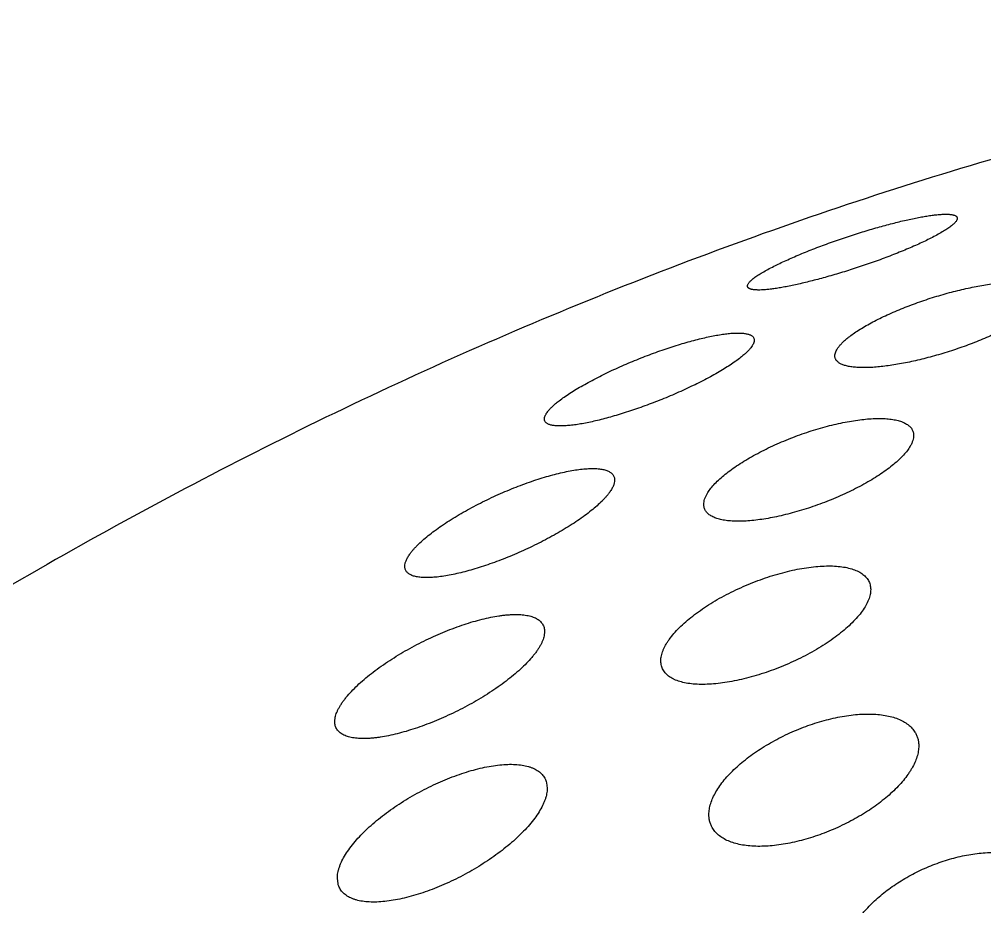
# Model space of a CAD drawing. Header units: millimetres. Extents: x 3 to 384, y 29 to 155.
# Drawn here: x 309.46 to 317.74, y 147.4 to 155 of the extents above; entities that cross this region are included whole.
import ezdxf

# ---------------------------------------------------------------- set-up
doc = ezdxf.new("R2010")
doc.units = ezdxf.units.MM

msp = doc.modelspace()

# ---------------------------------------------------------------- hatches: boundary and pattern name
at = {"linetype": 'Continuous'}
h = msp.add_hatch(dxfattribs=at)
h.set_pattern_fill('ANSI31', color=2, scale=25.4, angle=269, style=0, pattern_type=2)
h.set_pattern_definition([(314, (327.31, 89.656), (2.72129, 2.62792), [])])
edge = h.paths.add_edge_path()
edge.add_spline(control_points=[(286.3512, 78.8753), (286.3557, 98.0917), (295.6499, 125.2939), (309.2125, 140.9211), (314.196, 144.8978)], knot_values=[0, 0, 0, 0, 0.649834, 1, 1, 1, 1], degree=3, periodic=0)
edge.add_line((314.196, 144.8978), (314.1954, 142.3596))
edge.add_arc((344.2166, 106.9301), 46.4383, 130.27628, 131.72292)
edge.add_line((313.3105, 141.5904), (313.3102, 140.0421))
edge.add_line((313.3102, 140.0421), (312.0168, 139.7017))
edge.add_line((312.0169, 140.3941), (312.0168, 139.7017))
edge.add_spline(control_points=[(312.0169, 140.3941), (308.4889, 137.0127), (300.9909, 127.6553), (293.1842, 110.5522), (290.2729, 97.8259), (289.6047, 93.5229)], knot_values=[0, 0, 0, 0, 0.358744, 0.790314, 1, 1, 1, 1], degree=3, periodic=0)
edge.add_line((289.3692, 79.6697), (289.6047, 93.5229))
edge.add_line((288.4207, 79.42), (289.3692, 79.6697))
edge.add_line((288.3609, 81.1917), (288.4207, 79.42))
edge.add_line((288.3609, 81.1917), (287.3604, 80.9284))
edge.add_line((287.3604, 80.9284), (287.2997, 79.125))
edge.add_line((286.3512, 78.8753), (287.2997, 79.125))
edge = h.paths.add_edge_path()
edge.add_arc((340.9191, 111.5684), 42.7178, 124.59273, 126.10274)
edge.add_line((316.6665, 146.7341), (316.666, 144.3044))
edge.add_arc((340.9528, 110.9616), 41.2503, 126.06957, 127.66385)
edge.add_line((315.7483, 146.0828), (315.7477, 143.6158))
edge = h.paths.add_edge_path()
edge.add_arc((338.7131, 114.9238), 38.7014, 120.38592, 121.97489)
edge.add_line((319.137, 148.3091), (319.1365, 145.9625))
edge.add_arc((338.3975, 114.6469), 36.7649, 121.59406, 123.28975)
edge.add_line((318.2188, 147.7535), (318.2183, 145.3789))
edge = h.paths.add_edge_path()
edge.add_arc((337.0063, 117.996), 35.1863, 115.95329, 117.6283)
edge.add_line((321.6075, 149.6337), (321.6069, 147.3462))
edge.add_arc((336.5084, 117.8948), 33.0066, 116.838, 118.63894)
edge.add_line((320.6892, 149.1701), (320.6887, 146.8633))
edge = h.paths.add_edge_path()
edge.add_arc((335.7481, 120.7497), 32.158, 111.27867, 113.04517)
edge.add_line((324.0778, 150.7154), (324.0773, 148.4643))
edge.add_arc((335.1873, 120.6831), 29.9204, 111.79695, 113.70365)
edge.add_line((323.1596, 150.3414), (323.1591, 148.0793))
edge = h.paths.add_edge_path()
edge.add_arc((334.8829, 123.1508), 29.6051, 106.35162, 108.21267)
edge.add_line((326.5481, 151.5584), (326.5476, 149.3231))
edge.add_arc((334.3361, 122.9912), 27.4596, 106.47724, 108.4859)
edge.add_line((325.63, 151.2728), (325.6295, 149.0339))
edge = h.paths.add_edge_path()
edge.add_arc((334.3646, 125.1028), 27.5849, 101.17511, 103.12595)
edge.add_line((329.0184, 152.1647), (329.0179, 149.9258))
edge.add_arc((333.8221, 124.9409), 25.4426, 100.88435, 102.99782)
edge.add_line((328.1003, 151.967), (328.0997, 149.7316))
edge = h.paths.add_edge_path()
edge.add_arc((334.114, 126.581), 26.0851, 95.77652, 97.80753)
edge.add_line((331.4886, 152.5337), (331.4881, 150.2716))
edge.add_arc((333.5695, 126.4961), 23.8665, 95.0033, 97.22016)
edge.add_line((330.5705, 152.4243), (330.57, 150.1733))
edge = h.paths.add_edge_path()
edge.add_arc((334.037, 127.6249), 25.038, 90.179, 92.28054)
edge.add_line((333.9587, 152.6628), (333.9582, 150.356))
edge.add_arc((333.5112, 127.4825), 22.8779, 88.88053, 91.17999)
edge.add_line((333.0406, 152.6431), (333.0401, 150.3555))
edge = h.paths.add_edge_path()
edge.add_arc((334.0498, 128.2116), 24.451, 84.4165, 86.57462)
edge.add_line((336.4288, 152.5466), (336.4283, 150.172))
edge.add_arc((333.5271, 127.8746), 22.4854, 82.58666, 84.94013)
edge.add_line((335.5108, 152.6189), (335.5102, 150.2723))
edge = h.paths.add_edge_path()
edge.add_arc((334.0601, 128.3213), 24.3409, 78.53364, 80.73065)
edge.add_line((338.8989, 152.1764), (338.8983, 149.7093))
edge.add_arc((333.4843, 127.6512), 22.7129, 76.2097, 78.58294)
edge.add_line((337.9808, 152.3443), (337.9803, 149.9146))
edge = h.paths.add_edge_path()
edge.add_spline(control_points=[(340.4508, 151.8085), (345.4331, 150.4549), (358.9901, 141.966), (368.2729, 119.6535), (368.2685, 100.4371)], knot_values=[0, 0, 0, 0, 0.350166, 1, 1, 1, 1], degree=3, periodic=0)
edge.add_line((367.3199, 100.1874), (368.2685, 100.4371))
edge.add_line((367.2601, 101.9591), (367.3199, 100.1874))
edge.add_line((367.2601, 101.9591), (366.2596, 101.6958))
edge.add_line((366.2596, 101.6958), (366.199, 99.8924))
edge.add_line((365.2505, 99.6427), (366.199, 99.8924))
edge.add_line((365.2505, 99.6427), (365.0214, 113.3737))
edge.add_spline(control_points=[(365.0214, 113.3737), (364.355, 117.3254), (361.4493, 128.5206), (353.6495, 141.5158), (346.155, 146.9269), (342.6281, 148.4514)], knot_values=[0, 0, 0, 0, 0.209686, 0.641256, 1, 1, 1, 1], degree=3, periodic=0)
edge.add_line((342.6281, 148.4514), (342.6279, 147.759))
edge.add_line((342.6279, 147.759), (341.3345, 147.4185))
edge.add_line((341.3349, 148.9668), (341.3345, 147.4185))
edge.add_arc((333.2466, 126.8283), 23.5697, 69.93043, 72.20402)
edge.add_line((340.4508, 151.8085), (340.4502, 149.2702))
h = msp.add_hatch(dxfattribs=at)
h.set_pattern_fill('ANSI31', color=2, scale=25.4, angle=374, style=0, pattern_type=2)
h.set_pattern_definition([(59, (327.3098, 89.6562), (-1.213253, 0.728996), [])])
edge = h.paths.add_edge_path()
edge.add_line((339.3907, 131.2666), (315.2467, 124.9115))
edge.add_line((315.247, 126.2522), (315.2467, 124.9115))
edge.add_line((315.247, 126.2522), (313.5224, 125.7983))
edge.add_line((313.5237, 131.161), (313.5224, 125.7983))
edge.add_line((315.2483, 131.6149), (313.5237, 131.161))
edge.add_line((315.2485, 132.6875), (315.2483, 131.6149))
edge.add_line((315.2485, 132.6875), (313.9551, 132.347))
edge.add_line((313.5252, 137.6856), (313.9551, 132.347))
edge.add_line((313.5252, 137.6856), (311.8006, 137.2317))
edge.add_line((311.8009, 138.483), (311.8006, 137.2317))
edge.add_line((312.4476, 138.6532), (311.8009, 138.483))
edge.add_line((312.4479, 139.8151), (312.4476, 138.6532))
edge.add_line((313.3102, 140.0421), (312.4479, 139.8151))
edge.add_line((313.3102, 140.0421), (313.3098, 138.2545))
edge.add_ellipse((314.9505, 137.8927), major_axis=(1.2747, 1.6689), ratio=0.770654, start_angle=-48.32399, end_angle=109.71486)
edge.add_line((318.6989, 138.7793), (316.7587, 138.2686))
edge.add_ellipse((327.3186, 127.4932), major_axis=(11.0274, 14.4369), ratio=0.7706538, start_angle=44.73168, end_angle=78.13017)
edge.add_ellipse((327.3186, 127.4932), major_axis=(11.0274, 14.4369), ratio=0.7706538, start_angle=371.33319, end_angle=404.73168, ccw=False)
edge.add_line((337.8847, 143.8293), (335.9446, 143.3186))
edge.add_ellipse((339.693, 144.4053), major_axis=(1.2747, 1.6689), ratio=0.770654, start_angle=339.7485, end_angle=497.78735, ccw=False)
edge.add_line((341.3345, 147.4185), (341.3341, 145.6309))
edge.add_line((342.1968, 147.6455), (341.3345, 147.4185))
edge.add_line((342.1968, 147.6455), (342.1965, 146.4835))
edge.add_line((342.8432, 146.6538), (342.1965, 146.4835))
edge.add_line((342.8432, 146.6538), (342.8429, 145.4025))
edge.add_line((342.8429, 145.4025), (341.1184, 144.9485))
edge.add_line((341.1184, 144.9485), (340.686, 139.383))
edge.add_line((340.686, 139.383), (339.3925, 139.0425))
edge.add_line((339.3925, 139.0425), (339.3923, 137.97))
edge.add_line((341.1169, 138.4239), (339.3923, 137.97))
edge.add_line((341.1169, 138.4239), (341.1156, 133.0612))
edge.add_line((341.1156, 133.0612), (339.391, 132.6072))
edge.add_line((339.391, 132.6072), (339.3907, 131.2666))
h = msp.add_hatch(dxfattribs=at)
h.set_pattern_fill('ANSI31', color=2, scale=25.4, angle=284, style=0, pattern_type=2)
h.set_pattern_definition([(329, (327.3098, 89.6562), (0.77986, 1.297906), [])])
edge = h.paths.add_edge_path()
edge.add_line((309.9876, 127.0128), (311.3695, 127.3765))
edge.add_ellipse((309.9876, 127.2809), major_axis=(0.1821, 0.2384), ratio=0.770654, start_angle=135.23168, end_angle=224.73168)
edge.add_line((309.7806, 133.201), (309.7289, 127.2128))
edge.add_line((310.2174, 133.9622), (309.7806, 133.201))
edge.add_line((310.2521, 137.986), (310.2174, 133.9622))
edge.add_line((310.9481, 138.8841), (310.2521, 137.986))
edge.add_line((310.9481, 138.8841), (311.8011, 139.1086))
edge.add_line((311.8011, 139.1086), (311.8, 134.3841))
edge.add_line((311.8, 134.3841), (311.4243, 133.7294))
edge.add_line((311.3695, 127.3765), (311.4243, 133.7294))
edge = h.paths.add_edge_path()
edge.add_line((344.8613, 142.4348), (344.9015, 137.5432))
edge.add_line((344.9015, 137.5432), (346.7213, 138.0222))
edge.add_line((346.7213, 138.0222), (346.721, 136.6815))
edge.add_line((343.2696, 135.7731), (346.721, 136.6815))
edge.add_line((343.2696, 135.7731), (343.2177, 142.0979))
edge.add_line((342.8423, 142.5549), (343.2177, 142.0979))
edge.add_line((342.8426, 144.0618), (342.8423, 142.5549))
edge.add_line((342.8426, 144.0618), (341.5492, 143.7213))
edge.add_line((341.5495, 145.1514), (341.5492, 143.7213))
edge.add_line((342.843, 145.4918), (341.5495, 145.1514))
edge.add_line((342.8434, 147.2794), (342.843, 145.4918))
edge.add_line((342.8434, 147.2794), (343.6963, 147.5039))
edge.add_line((343.6963, 147.5039), (344.392, 146.9721))
edge.add_line((344.392, 146.9721), (344.4249, 142.9661))
edge.add_line((344.4249, 142.9661), (344.8613, 142.4348))

# ---------------------------------------------------------------- linework, layer by layer
at = {"color": 7, "linetype": 'Continuous'}
for p, q in [((316.765, 150.1168), (316.765, 150.1137)), ((313.9674, 149.7542), (313.9631, 149.7169)), ((314.9649, 149.5003), (314.9648, 149.5034)), ((312.1672, 148.9818), (312.1715, 149.0192)), ((313.984, 148.4582), (313.9896, 148.4106)), ((312.1951, 147.5918), (312.1894, 147.6395))]:
    msp.add_line(p, q, dxfattribs=at)
for points, knots in [([(323.8663, 155.0032), (323.4145, 154.956), (322.5128, 154.8431), (321.1687, 154.6192), (319.8352, 154.3418), (318.5147, 154.0122), (317.2088, 153.6317), (315.9194, 153.2021), (314.6481, 152.7249), (313.3962, 152.2019), (312.165, 151.6351), (310.9556, 151.0263), (309.7687, 150.3774), (308.6051, 149.6903), (307.4655, 148.967), (305.9793, 147.9573), (304.183, 146.6135), (302.1265, 144.8837), (300.1701, 143.05), (298.6214, 141.4441), (297.4309, 140.1183), (296.2731, 138.7674), (294.8843, 137.0316), (293.3096, 134.8804), (291.8258, 132.6673), (290.4316, 130.3979), (289.1259, 128.077), (287.908, 125.7092), (286.7773, 123.2987), (285.733, 120.8495), (284.7748, 118.3653), (283.9023, 115.8496), (283.115, 113.3059), (282.4127, 110.7375), (281.7949, 108.1475), (281.2612, 105.5392), (280.8112, 102.9155), (280.4443, 100.2794), (280.1602, 97.6339), (279.958, 94.9817), (279.837, 92.3258), (279.8101, 90.5539), (279.8098, 89.6682)], [0, 0, 0, 0, 0.015916, 0.031826, 0.047727, 0.063618, 0.079499, 0.095367, 0.111222, 0.127062, 0.142888, 0.158698, 0.174491, 0.190269, 0.206029, 0.221773, 0.253207, 0.284573, 0.315872, 0.347107, 0.362703, 0.378289, 0.409435, 0.440557, 0.471663, 0.502758, 0.533847, 0.564934, 0.59602, 0.627107, 0.658195, 0.689284, 0.720375, 0.751465, 0.782554, 0.813641, 0.844723, 0.8758, 0.906868, 0.937926, 0.968971, 1, 1, 1, 1]), ([(315.9344, 152.8861), (315.9511, 152.8945), (315.9858, 152.9115), (316.0398, 152.9367), (316.0974, 152.9623), (316.1795, 152.9972), (316.2872, 153.0403), (316.4206, 153.0898), (316.5565, 153.1368), (316.6916, 153.1801), (316.8229, 153.219), (316.948, 153.2529), (317.0476, 153.2771), (317.1226, 153.2935), (317.1747, 153.3039), (317.2238, 153.3128), (317.2696, 153.3201), (317.312, 153.3257), (317.3508, 153.3297), (317.3858, 153.332), (317.4124, 153.3325), (317.4316, 153.3319), (317.4444, 153.331), (317.4562, 153.3297), (317.4667, 153.3279), (317.4762, 153.3257), (317.4844, 153.3231), (317.4905, 153.3204), (317.4947, 153.318), (317.4983, 153.3156), (317.502, 153.3123), (317.5054, 153.3077), (317.5075, 153.3025), (317.5079, 153.2989), (317.5079, 153.2971)], [0, 0, 0, 0, 0.03369, 0.069682, 0.107691, 0.14741, 0.230718, 0.317117, 0.404294, 0.490208, 0.573121, 0.651558, 0.724255, 0.758102, 0.790108, 0.820153, 0.84812, 0.8739, 0.897387, 0.918485, 0.937109, 0.945474, 0.9532, 0.960284, 0.966729, 0.972545, 0.977749, 0.982374, 0.984487, 0.986478, 0.99014, 0.993493, 0.996711, 1, 1, 1, 1]), ([(317.5079, 153.2971), (317.5079, 153.2948), (317.5072, 153.2899), (317.5044, 153.2825), (317.4998, 153.2745), (317.4935, 153.266), (317.4854, 153.257), (317.4756, 153.2474), (317.4639, 153.2373), (317.4504, 153.2267), (317.4351, 153.2156), (317.4115, 153.1995), (317.3776, 153.1785), (317.3317, 153.1527), (317.2987, 153.1354), (317.2812, 153.1266)], [0, 0, 0, 0, 0.023528, 0.05046, 0.08176, 0.11806, 0.159769, 0.207147, 0.260355, 0.319478, 0.384545, 0.455536, 0.615, 0.796967, 1, 1, 1, 1]), ([(317.2812, 153.1266), (317.2645, 153.1182), (317.2299, 153.1012), (317.1758, 153.076), (317.1182, 153.0505), (317.0361, 153.0157), (316.9284, 152.9729), (316.7949, 152.9236), (316.6589, 152.877), (316.5238, 152.8341), (316.3923, 152.7954), (316.2671, 152.7618), (316.1675, 152.7377), (316.0926, 152.7214), (316.0405, 152.711), (315.9915, 152.7022), (315.9456, 152.6949), (315.9033, 152.6892), (315.8645, 152.6852), (315.8296, 152.6828), (315.803, 152.6823), (315.7839, 152.6828), (315.7711, 152.6836), (315.7594, 152.6848), (315.7488, 152.6865), (315.7394, 152.6886), (315.7312, 152.6912), (315.7241, 152.6942), (315.7182, 152.6977), (315.7136, 152.7017), (315.7102, 152.7062), (315.7082, 152.7113), (315.7077, 152.7148), (315.7077, 152.7166)], [0, 0, 0, 0, 0.033706, 0.06971, 0.107727, 0.147454, 0.230784, 0.317222, 0.404451, 0.490428, 0.573402, 0.65189, 0.724621, 0.758477, 0.790489, 0.820534, 0.848498, 0.87427, 0.897747, 0.918831, 0.937439, 0.945794, 0.953509, 0.96058, 0.967011, 0.972809, 0.977993, 0.982593, 0.986663, 0.990288, 0.993597, 0.996765, 1, 1, 1, 1]), ([(315.7077, 152.7166), (315.7077, 152.7189), (315.7085, 152.7237), (315.7112, 152.731), (315.7158, 152.7389), (315.7221, 152.7473), (315.7302, 152.7562), (315.7401, 152.7657), (315.7517, 152.7757), (315.7652, 152.7863), (315.7805, 152.7973), (315.8041, 152.8133), (315.838, 152.8342), (315.8839, 152.8601), (315.9169, 152.8773), (315.9344, 152.8861)], [0, 0, 0, 0, 0.023232, 0.049896, 0.080967, 0.117081, 0.158645, 0.205922, 0.259069, 0.318173, 0.383263, 0.454318, 0.614035, 0.796412, 1, 1, 1, 1]), ([(316.5747, 152.2769), (316.588, 152.2874), (316.6165, 152.3085), (316.6625, 152.3392), (316.7135, 152.3702), (316.769, 152.4012), (316.8284, 152.432), (316.8913, 152.4623), (316.9572, 152.492), (317.0489, 152.5306), (317.1673, 152.5756), (317.3119, 152.6237), (317.4563, 152.6652), (317.5753, 152.6939), (317.6679, 152.7129), (317.7342, 152.7248), (317.798, 152.7345), (317.8591, 152.7419), (317.917, 152.7471), (317.9714, 152.75), (318.0221, 152.7506), (318.0686, 152.7488), (318.1106, 152.7446), (318.1427, 152.7391), (318.1658, 152.7333), (318.1812, 152.7285), (318.1954, 152.7231), (318.2082, 152.7171), (318.2196, 152.7105), (318.2325, 152.7013), (318.2432, 152.6906), (318.2507, 152.6784), (318.2547, 152.6689), (318.2571, 152.6589), (318.2576, 152.6521), (318.2576, 152.6486)], [0, 0, 0, 0, 0.027878, 0.058326, 0.091145, 0.1261, 0.16293, 0.201359, 0.241103, 0.281873, 0.365358, 0.449644, 0.532729, 0.612801, 0.651195, 0.688239, 0.723756, 0.757575, 0.789539, 0.819498, 0.847319, 0.872883, 0.896094, 0.916892, 0.926384, 0.935276, 0.94358, 0.951317, 0.95852, 0.965234, 0.977433, 0.983128, 0.988699, 0.994278, 1, 1, 1, 1]), ([(318.1404, 152.489), (318.1271, 152.4785), (318.0986, 152.4575), (318.0525, 152.4268), (318.0016, 152.3958), (317.9461, 152.3649), (317.8867, 152.3342), (317.8237, 152.304), (317.7579, 152.2744), (317.666, 152.2359), (317.5476, 152.1911), (317.403, 152.1432), (317.2585, 152.1019), (317.1394, 152.0733), (317.0469, 152.0544), (316.9806, 152.0425), (316.9167, 152.0329), (316.8557, 152.0254), (316.7978, 152.0202), (316.7434, 152.0173), (316.6928, 152.0167), (316.6464, 152.0184), (316.6043, 152.0224), (316.5723, 152.0279), (316.5492, 152.0337), (316.5338, 152.0384), (316.5196, 152.0437), (316.5068, 152.0497), (316.4954, 152.0562), (316.4825, 152.0653), (316.4719, 152.076), (316.4643, 152.0881), (316.4604, 152.0975), (316.458, 152.1074), (316.4575, 152.1143), (316.4575, 152.1177)], [0, 0, 0, 0, 0.027889, 0.058343, 0.091166, 0.126124, 0.162958, 0.201393, 0.241145, 0.281927, 0.365445, 0.449773, 0.532902, 0.613016, 0.651427, 0.688486, 0.724013, 0.75784, 0.789808, 0.819769, 0.847587, 0.873145, 0.896345, 0.917129, 0.926611, 0.935492, 0.943783, 0.951506, 0.958692, 0.965386, 0.97754, 0.98321, 0.988753, 0.994305, 1, 1, 1, 1]), ([(314.0829, 151.7255), (314.0965, 151.7363), (314.1258, 151.7581), (314.1731, 151.7905), (314.2253, 151.8237), (314.2821, 151.8574), (314.3429, 151.8914), (314.407, 151.9253), (314.4739, 151.959), (314.5666, 152.0033), (314.6854, 152.0561), (314.8297, 152.1144), (314.9729, 152.1669), (315.0905, 152.2056), (315.1817, 152.2327), (315.2469, 152.2507), (315.3097, 152.2666), (315.3697, 152.2804), (315.4267, 152.2919), (315.4803, 152.3011), (315.5303, 152.3079), (315.5763, 152.3122), (315.618, 152.3141), (315.65, 152.3136), (315.6731, 152.3117), (315.6886, 152.3096), (315.7028, 152.307), (315.7156, 152.3036), (315.7271, 152.2996), (315.7372, 152.2949), (315.7459, 152.2895), (315.7531, 152.2834), (315.7588, 152.2765), (315.7629, 152.269), (315.7653, 152.2607), (315.7658, 152.255), (315.7658, 152.252)], [0, 0, 0, 0, 0.028422, 0.059672, 0.093486, 0.129559, 0.167565, 0.207169, 0.248034, 0.289833, 0.374995, 0.460375, 0.543997, 0.624158, 0.662469, 0.699367, 0.734688, 0.768276, 0.799977, 0.829645, 0.857138, 0.882324, 0.905083, 0.925317, 0.934468, 0.942971, 0.950828, 0.95805, 0.964659, 0.970693, 0.976207, 0.981285, 0.986044, 0.990632, 0.995224, 1, 1, 1, 1]), ([(315.7658, 152.252), (315.7658, 152.2473), (315.7647, 152.2398), (315.7618, 152.23), (315.7585, 152.222), (315.7543, 152.2137), (315.7473, 152.2017), (315.736, 152.186), (315.7193, 152.1667), (315.7029, 152.1501), (315.688, 152.1363), (315.6711, 152.1214), (315.6578, 152.1105), (315.6486, 152.1032)], [0, 0, 0, 0, 0.073771, 0.114776, 0.159012, 0.206773, 0.258289, 0.373192, 0.504651, 0.653014, 0.733542, 0.818255, 1, 1, 1, 1]), ([(316.4575, 152.1177), (316.4575, 152.1233), (316.4589, 152.1351), (316.4647, 152.153), (316.4741, 152.1719), (316.4873, 152.1916), (316.504, 152.2121), (316.5243, 152.2334), (316.5481, 152.2553), (316.5655, 152.2696), (316.5747, 152.2769)], [0, 0, 0, 0, 0.082462, 0.173903, 0.27678, 0.392718, 0.522694, 0.667198, 0.826354, 1, 1, 1, 1]), ([(315.6486, 152.1032), (315.6349, 152.0924), (315.6056, 152.0705), (315.5584, 152.0382), (315.5061, 152.0051), (315.4493, 151.9715), (315.3886, 151.9376), (315.3244, 151.9038), (315.2575, 151.8704), (315.1647, 151.8263), (315.0458, 151.7737), (314.9014, 151.7157), (314.758, 151.6635), (314.6404, 151.6251), (314.5492, 151.598), (314.484, 151.5801), (314.4212, 151.5642), (314.3612, 151.5504), (314.3043, 151.5389), (314.2507, 151.5297), (314.2008, 151.5228), (314.1548, 151.5184), (314.1132, 151.5164), (314.0813, 151.5168), (314.0582, 151.5186), (314.0427, 151.5205), (314.0286, 151.5231), (314.0157, 151.5264), (314.0043, 151.5303), (313.9942, 151.5349), (313.9855, 151.5402), (313.9784, 151.5462), (313.9727, 151.553), (313.9686, 151.5604), (313.9662, 151.5686), (313.9656, 151.5743), (313.9656, 151.5772)], [0, 0, 0, 0, 0.028438, 0.059697, 0.093515, 0.129593, 0.167605, 0.207219, 0.248098, 0.289918, 0.375134, 0.460582, 0.544273, 0.624492, 0.662826, 0.699742, 0.735076, 0.768671, 0.800375, 0.830041, 0.857528, 0.882704, 0.90545, 0.925665, 0.934805, 0.943294, 0.951135, 0.958339, 0.964927, 0.970935, 0.976419, 0.981462, 0.98618, 0.990724, 0.99527, 1, 1, 1, 1]), ([(313.9656, 151.5772), (313.9657, 151.5819), (313.9667, 151.5893), (313.9697, 151.5991), (313.9729, 151.607), (313.9771, 151.6152), (313.9841, 151.6271), (313.9954, 151.6428), (314.0121, 151.6621), (314.0286, 151.6786), (314.0435, 151.6924), (314.0603, 151.7072), (314.0737, 151.7182), (314.0829, 151.7255)], [0, 0, 0, 0, 0.073312, 0.114129, 0.158209, 0.205847, 0.257275, 0.372109, 0.503641, 0.652214, 0.732896, 0.817794, 1, 1, 1, 1]), ([(315.3622, 150.9362), (315.3697, 150.9492), (315.3877, 150.9756), (315.4203, 151.0143), (315.4598, 151.054), (315.5057, 151.0943), (315.5577, 151.1349), (315.6151, 151.1753), (315.6773, 151.2152), (315.7437, 151.2543), (315.8138, 151.2922), (315.8868, 151.3287), (315.9622, 151.3635), (316.0651, 151.4073), (316.1954, 151.4563), (316.3271, 151.4974), (316.4313, 151.5248), (316.5072, 151.5422), (316.581, 151.5566), (316.6523, 151.5678), (316.7205, 151.5757), (316.7851, 151.5803), (316.8457, 151.5815), (316.9018, 151.5793), (316.9454, 151.5744), (316.9776, 151.5685), (316.9996, 151.5634), (317.0202, 151.5574), (317.0392, 151.5505), (317.0567, 151.5427), (317.0771, 151.5315), (317.095, 151.5183), (317.1094, 151.503), (317.1182, 151.491), (317.125, 151.4781), (317.1299, 151.4645), (317.1328, 151.4501), (317.1334, 151.4403), (317.1334, 151.4353)], [0, 0, 0, 0, 0.022313, 0.047381, 0.075163, 0.105524, 0.138265, 0.173141, 0.209877, 0.248186, 0.28777, 0.328333, 0.369583, 0.411238, 0.494664, 0.576546, 0.616306, 0.654972, 0.692323, 0.72815, 0.762251, 0.794437, 0.824533, 0.852387, 0.877879, 0.889718, 0.900945, 0.911565, 0.921588, 0.931033, 0.93993, 0.95625, 0.963831, 0.971139, 0.978285, 0.985392, 0.992589, 1, 1, 1, 1]), ([(317.1334, 151.4353), (317.1334, 151.4282), (317.132, 151.4133), (317.1264, 151.3907), (317.1172, 151.3671), (317.109, 151.3515), (317.1044, 151.3436)], [0, 0, 0, 0, 0.220189, 0.457949, 0.717028, 1, 1, 1, 1]), ([(317.1044, 151.3436), (317.0969, 151.3306), (317.079, 151.3042), (317.0464, 151.2655), (317.0069, 151.2259), (316.9609, 151.1856), (316.909, 151.1452), (316.8516, 151.1049), (316.7893, 151.0651), (316.7228, 151.0261), (316.6528, 150.9883), (316.5797, 150.9519), (316.5043, 150.9172), (316.4013, 150.8735), (316.271, 150.8247), (316.1393, 150.7837), (316.035, 150.7563), (315.9592, 150.7389), (315.8854, 150.7245), (315.8141, 150.7133), (315.7459, 150.7053), (315.6813, 150.7007), (315.6207, 150.6994), (315.5647, 150.7015), (315.5211, 150.7063), (315.489, 150.7121), (315.467, 150.7171), (315.4464, 150.7231), (315.4274, 150.7299), (315.41, 150.7377), (315.3895, 150.7488), (315.3716, 150.7619), (315.3572, 150.7771), (315.3485, 150.7891), (315.3417, 150.8019), (315.3368, 150.8155), (315.3339, 150.8298), (315.3333, 150.8396), (315.3333, 150.8446)], [0, 0, 0, 0, 0.02232, 0.047389, 0.075167, 0.105523, 0.138259, 0.173133, 0.209871, 0.248185, 0.28778, 0.328357, 0.369626, 0.411302, 0.494774, 0.576698, 0.616477, 0.655158, 0.692522, 0.728358, 0.762464, 0.794651, 0.824745, 0.852593, 0.878075, 0.889907, 0.901127, 0.911737, 0.921749, 0.931181, 0.940064, 0.956352, 0.963915, 0.971204, 0.978332, 0.985422, 0.992603, 1, 1, 1, 1]), ([(312.81, 150.4174), (312.8144, 150.4237), (312.8239, 150.4363), (312.8395, 150.4552), (312.8569, 150.4746), (312.8832, 150.5018), (312.9202, 150.5364), (312.9697, 150.578), (313.0247, 150.6203), (313.0847, 150.6628), (313.149, 150.7052), (313.2169, 150.747), (313.2877, 150.7879), (313.3856, 150.8412), (313.5112, 150.9035), (313.6639, 150.9708), (313.7916, 151.02), (313.892, 151.0546), (313.9649, 151.0775), (314.0356, 151.0976), (314.1038, 151.1148), (314.169, 151.1289), (314.2309, 151.1399), (314.2803, 151.1464), (314.3177, 151.1499), (314.3521, 151.152), (314.3849, 151.1526), (314.416, 151.1512), (314.4373, 151.1493), (314.4573, 151.1465), (314.4757, 151.1427), (314.4927, 151.1381), (314.5081, 151.1324), (314.5219, 151.1259), (314.534, 151.1184), (314.5444, 151.1099), (314.5531, 151.1004), (314.5598, 151.09), (314.5647, 151.0787), (314.5676, 151.0664), (314.5682, 151.0579), (314.5682, 151.0536)], [0, 0, 0, 0, 0.011439, 0.023663, 0.036661, 0.050415, 0.080087, 0.112436, 0.147163, 0.18394, 0.222427, 0.262283, 0.30318, 0.344802, 0.429044, 0.51286, 0.594348, 0.633683, 0.671809, 0.70853, 0.743658, 0.777009, 0.808402, 0.837665, 0.851448, 0.86464, 0.889182, 0.900508, 0.911192, 0.921229, 0.930624, 0.939387, 0.947542, 0.955127, 0.962198, 0.968836, 0.975146, 0.981262, 0.987335, 0.993529, 1, 1, 1, 1]), ([(314.5682, 151.0536), (314.5682, 151.0459), (314.5667, 151.0339), (314.5624, 151.018), (314.5577, 151.0052), (314.5518, 150.9919), (314.5418, 150.973), (314.5328, 150.9591), (314.5262, 150.9498)], [0, 0, 0, 0, 0.20342, 0.315311, 0.434947, 0.562894, 0.699565, 1, 1, 1, 1]), ([(314.5262, 150.9498), (314.5218, 150.9435), (314.5123, 150.9309), (314.4967, 150.912), (314.4793, 150.8926), (314.4531, 150.8656), (314.416, 150.831), (314.3665, 150.7895), (314.3114, 150.7473), (314.2514, 150.705), (314.1871, 150.6628), (314.1191, 150.6212), (314.0482, 150.5804), (313.9502, 150.5274), (313.8245, 150.4653), (313.6717, 150.3983), (313.544, 150.3492), (313.4435, 150.3147), (313.3707, 150.2918), (313.3, 150.2717), (313.2319, 150.2545), (313.1667, 150.2403), (313.1049, 150.2293), (313.0556, 150.2226), (313.0182, 150.2191), (312.9839, 150.2168), (312.9511, 150.2162), (312.9201, 150.2174), (312.8987, 150.2192), (312.8788, 150.222), (312.8604, 150.2256), (312.8434, 150.2302), (312.828, 150.2357), (312.8143, 150.2422), (312.8022, 150.2496), (312.7918, 150.258), (312.7831, 150.2673), (312.7764, 150.2776), (312.7715, 150.2889), (312.7686, 150.3011), (312.768, 150.3095), (312.768, 150.3138)], [0, 0, 0, 0, 0.011447, 0.023675, 0.036675, 0.050429, 0.080097, 0.11244, 0.147163, 0.183941, 0.222435, 0.262306, 0.303224, 0.344874, 0.429183, 0.51307, 0.594621, 0.633982, 0.672128, 0.708865, 0.744003, 0.777358, 0.808752, 0.838011, 0.85179, 0.864978, 0.889505, 0.900823, 0.911496, 0.921521, 0.930901, 0.939647, 0.947783, 0.955344, 0.962389, 0.968998, 0.975276, 0.981357, 0.987397, 0.993558, 1, 1, 1, 1]), ([(315.3333, 150.8446), (315.3333, 150.8517), (315.3346, 150.8665), (315.3402, 150.8891), (315.3495, 150.9127), (315.3576, 150.9283), (315.3622, 150.9362)], [0, 0, 0, 0, 0.219985, 0.457675, 0.716824, 1, 1, 1, 1]), ([(312.768, 150.3138), (312.768, 150.3215), (312.7695, 150.3334), (312.7738, 150.3493), (312.7785, 150.362), (312.7845, 150.3753), (312.7945, 150.3942), (312.8035, 150.4081), (312.81, 150.4174)], [0, 0, 0, 0, 0.202966, 0.314742, 0.434338, 0.562324, 0.699112, 1, 1, 1, 1]), ([(314.9648, 149.5034), (314.9648, 149.5177), (314.9674, 149.5397), (314.975, 149.5688), (314.9831, 149.5918), (314.9935, 149.6153), (315.006, 149.6392), (315.0206, 149.6635), (315.0435, 149.697), (315.0772, 149.7394), (315.1243, 149.7895), (315.1783, 149.8395), (315.2385, 149.8888), (315.3042, 149.9372), (315.3747, 149.984), (315.4494, 150.029), (315.5276, 150.0717), (315.6084, 150.1119), (315.6914, 150.1493), (315.7757, 150.1835), (315.8607, 150.2143), (315.9457, 150.2415), (316.0302, 150.2649), (316.1133, 150.2842), (316.1944, 150.2993), (316.2729, 150.31), (316.348, 150.3161), (316.419, 150.3176), (316.4853, 150.3143), (316.5461, 150.3062), (316.6008, 150.2932), (316.6418, 150.278), (316.6706, 150.2632), (316.6898, 150.2512), (316.7069, 150.2381), (316.7219, 150.2238), (316.7348, 150.2084), (316.7455, 150.192), (316.754, 150.1745), (316.7601, 150.1561), (316.7639, 150.1367), (316.7648, 150.1235), (316.765, 150.1168)], [0, 0, 0, 0, 0.019467, 0.029938, 0.040966, 0.052588, 0.064825, 0.077691, 0.091189, 0.120043, 0.151281, 0.184716, 0.220111, 0.257203, 0.295715, 0.335362, 0.375857, 0.416919, 0.45827, 0.499636, 0.540749, 0.581346, 0.621169, 0.659962, 0.697477, 0.733472, 0.767717, 0.799997, 0.830126, 0.857961, 0.883424, 0.906533, 0.917258, 0.927472, 0.937227, 0.94659, 0.955645, 0.964489, 0.973231, 0.981987, 0.990873, 1, 1, 1, 1]), ([(316.765, 150.1137), (316.765, 150.1067), (316.7642, 150.0924), (316.7606, 150.0707), (316.7548, 150.0483), (316.7437, 150.0169), (316.7239, 149.9764), (316.6922, 149.9277), (316.6526, 149.878), (316.6055, 149.828), (316.5515, 149.7782), (316.4912, 149.7289), (316.4255, 149.6807), (316.3549, 149.634), (316.2802, 149.5891), (316.202, 149.5464), (316.1211, 149.5063), (316.0381, 149.469), (315.9538, 149.4349), (315.8688, 149.4041), (315.7838, 149.3769), (315.6993, 149.3535), (315.6163, 149.3341), (315.5352, 149.319), (315.4567, 149.3082), (315.3817, 149.302), (315.3107, 149.3004), (315.2445, 149.3036), (315.1837, 149.3115), (315.129, 149.3244), (315.088, 149.3395), (315.0592, 149.3542), (315.04, 149.3661), (315.0229, 149.3792), (315.0079, 149.3934), (314.995, 149.4087), (314.9843, 149.4252), (314.9759, 149.4426), (314.9697, 149.461), (314.9659, 149.4804), (314.965, 149.4936), (314.9649, 149.5003)], [0, 0, 0, 0, 0.00953, 0.019495, 0.029964, 0.040988, 0.064819, 0.091155, 0.119992, 0.151216, 0.18464, 0.220032, 0.257127, 0.295647, 0.335307, 0.37582, 0.416902, 0.458274, 0.499661, 0.540794, 0.581409, 0.621247, 0.660052, 0.697576, 0.733576, 0.767823, 0.800101, 0.830226, 0.858052, 0.883502, 0.906595, 0.917311, 0.927515, 0.93726, 0.946613, 0.955659, 0.964495, 0.973231, 0.981984, 0.99087, 1, 1, 1, 1]), ([(312.1715, 149.0192), (312.173, 149.0261), (312.1768, 149.0404), (312.1847, 149.0619), (312.1947, 149.0841), (312.207, 149.107), (312.2213, 149.1305), (312.2377, 149.1545), (312.2561, 149.179), (312.2838, 149.2129), (312.323, 149.2557), (312.3757, 149.3067), (312.4343, 149.3579), (312.4982, 149.4086), (312.5665, 149.4585), (312.6386, 149.5072), (312.7138, 149.5543), (312.7914, 149.5995), (312.8709, 149.6424), (312.9516, 149.6829), (313.0329, 149.7206), (313.1144, 149.7553), (313.1954, 149.7869), (313.2754, 149.815), (313.3539, 149.8395), (313.4303, 149.8602), (313.504, 149.8769), (313.5637, 149.8876), (313.6097, 149.8938), (313.6425, 149.8973), (313.6743, 149.8996), (313.7049, 149.9008), (313.7342, 149.9008), (313.7621, 149.8996), (313.7886, 149.8972), (313.8136, 149.8935), (313.837, 149.8887), (313.8587, 149.8826), (313.8787, 149.8752), (313.9022, 149.864), (313.923, 149.8501), (313.9396, 149.8332), (313.9497, 149.8196), (313.9576, 149.8049), (313.9633, 149.7889), (313.9667, 149.7719), (313.9674, 149.7602), (313.9674, 149.7542)], [0, 0, 0, 0, 0.009835, 0.020343, 0.031556, 0.043492, 0.056155, 0.069541, 0.083632, 0.098408, 0.129895, 0.16374, 0.199638, 0.237267, 0.276304, 0.316432, 0.357349, 0.398766, 0.44041, 0.482023, 0.523356, 0.564172, 0.604241, 0.643337, 0.681239, 0.717728, 0.752587, 0.785604, 0.801358, 0.816578, 0.831238, 0.845319, 0.858802, 0.871672, 0.883916, 0.895531, 0.906516, 0.916883, 0.926654, 0.935866, 0.952818, 0.960759, 0.968483, 0.976126, 0.983833, 0.991746, 1, 1, 1, 1]), ([(313.9631, 149.7169), (313.9616, 149.7099), (313.9577, 149.6957), (313.9499, 149.6742), (313.9398, 149.652), (313.9276, 149.6291), (313.9133, 149.6057), (313.8969, 149.5817), (313.8785, 149.5573), (313.8508, 149.5235), (313.8116, 149.4808), (313.7588, 149.4299), (313.7001, 149.379), (313.6362, 149.3284), (313.5678, 149.2787), (313.4956, 149.2301), (313.4203, 149.1832), (313.3426, 149.1382), (313.2631, 149.0954), (313.1823, 149.055), (313.101, 149.0174), (313.0195, 148.9827), (312.9385, 148.9512), (312.8585, 148.9231), (312.7801, 148.8985), (312.7037, 148.8778), (312.6301, 148.8609), (312.5704, 148.8502), (312.5246, 148.8439), (312.4917, 148.8403), (312.46, 148.8379), (312.4295, 148.8366), (312.4002, 148.8365), (312.3723, 148.8376), (312.3458, 148.8399), (312.3209, 148.8435), (312.2975, 148.8482), (312.2758, 148.8542), (312.2558, 148.8615), (312.2323, 148.8725), (312.2116, 148.8863), (312.195, 148.9031), (312.1849, 148.9166), (312.1769, 148.9313), (312.1713, 148.9472), (312.1679, 148.9642), (312.1672, 148.9759), (312.1672, 148.9818)], [0, 0, 0, 0, 0.009841, 0.02035, 0.03156, 0.043491, 0.056147, 0.069523, 0.083605, 0.098371, 0.129839, 0.163672, 0.199565, 0.237198, 0.276248, 0.316397, 0.357342, 0.398791, 0.440469, 0.482116, 0.523483, 0.564329, 0.604424, 0.643541, 0.68146, 0.71796, 0.752825, 0.785843, 0.801597, 0.816814, 0.831471, 0.845548, 0.859025, 0.871888, 0.884124, 0.895728, 0.906702, 0.917055, 0.92681, 0.936003, 0.952915, 0.960834, 0.968537, 0.97616, 0.983851, 0.991753, 1, 1, 1, 1]), ([(315.3773, 148.1855), (315.3773, 148.2009), (315.3802, 148.2329), (315.392, 148.2811), (315.4111, 148.3307), (315.4373, 148.3812), (315.4702, 148.4321), (315.5094, 148.4831), (315.5545, 148.5337), (315.605, 148.5836), (315.6606, 148.6325), (315.7206, 148.68), (315.7847, 148.7257), (315.8523, 148.7694), (315.923, 148.8109), (315.9963, 148.8497), (316.0717, 148.8858), (316.1486, 148.9187), (316.2267, 148.9484), (316.3053, 148.9747), (316.3839, 148.9972), (316.462, 149.0158), (316.5391, 149.0303), (316.6144, 149.0406), (316.6876, 149.0464), (316.7578, 149.0478), (316.8246, 149.0446), (316.8873, 149.0367), (316.9453, 149.0242), (316.9981, 149.007), (317.0451, 148.9851), (317.0857, 148.9588), (317.1143, 148.9329), (317.1332, 148.9102), (317.1413, 148.8983), (317.145, 148.8923)], [0, 0, 0, 0, 0.021302, 0.044035, 0.068412, 0.094537, 0.122429, 0.152042, 0.183281, 0.21602, 0.25011, 0.285388, 0.32168, 0.358806, 0.396582, 0.434824, 0.473341, 0.511945, 0.550445, 0.588646, 0.626355, 0.663377, 0.699518, 0.734588, 0.768402, 0.800787, 0.831588, 0.860681, 0.887983, 0.913468, 0.937193, 0.959314, 0.980107, 0.990139, 1, 1, 1, 1]), ([(317.145, 148.8923), (317.1504, 148.8836), (317.1599, 148.8654), (317.1701, 148.8363), (317.1762, 148.8056), (317.1775, 148.7845), (317.1775, 148.7739)], [0, 0, 0, 0, 0.246529, 0.492955, 0.742972, 1, 1, 1, 1]), ([(317.1775, 148.7739), (317.1775, 148.7585), (317.1746, 148.7266), (317.1628, 148.6784), (317.1437, 148.629), (317.1222, 148.5877), (317.1018, 148.5544), (317.0785, 148.5199), (317.0453, 148.4769), (317.0002, 148.4263), (316.9496, 148.3765), (316.8941, 148.3277), (316.834, 148.2804), (316.7699, 148.2347), (316.7022, 148.191), (316.6315, 148.1496), (316.5582, 148.1108), (316.4828, 148.0748), (316.4058, 148.0418), (316.3278, 148.0121), (316.2492, 147.9858), (316.1706, 147.9633), (316.0925, 147.9446), (316.0155, 147.93), (315.9402, 147.9196), (315.8671, 147.9136), (315.7969, 147.9121), (315.7301, 147.9152), (315.6674, 147.923), (315.6094, 147.9354), (315.5567, 147.9525), (315.5097, 147.9743), (315.4691, 148.0005), (315.4405, 148.0264), (315.4216, 148.0491), (315.4135, 148.061), (315.4097, 148.067)], [0, 0, 0, 0, 0.02128, 0.043986, 0.068335, 0.094434, 0.108153, 0.122311, 0.151906, 0.183134, 0.215869, 0.249962, 0.285247, 0.321551, 0.358692, 0.396487, 0.434747, 0.473283, 0.511906, 0.550421, 0.588637, 0.626359, 0.663391, 0.69954, 0.734615, 0.768431, 0.800816, 0.831615, 0.860704, 0.888, 0.913478, 0.937196, 0.95931, 0.980102, 0.990135, 1, 1, 1, 1]), ([(312.1894, 147.6395), (312.1895, 147.6551), (312.192, 147.6791), (312.1993, 147.711), (312.2071, 147.7362), (312.2171, 147.762), (312.2334, 147.798), (312.2592, 147.8439), (312.2968, 147.899), (312.3414, 147.9548), (312.3923, 148.0107), (312.4489, 148.0662), (312.5105, 148.1209), (312.5765, 148.1743), (312.6464, 148.226), (312.7195, 148.2758), (312.7953, 148.3232), (312.8732, 148.3681), (312.9527, 148.4101), (313.0333, 148.4489), (313.1144, 148.4843), (313.1955, 148.5161), (313.276, 148.544), (313.3554, 148.5677), (313.4331, 148.587), (313.5084, 148.6017), (313.5807, 148.6116), (313.6495, 148.6164), (313.7138, 148.616), (313.7732, 148.6102), (313.8189, 148.6005), (313.8521, 148.5898), (313.8816, 148.5777), (313.9084, 148.5627), (313.9314, 148.5445), (313.9463, 148.5297), (313.9592, 148.5137), (313.9698, 148.4964), (313.9782, 148.4779), (313.9823, 148.4649), (313.984, 148.4582)], [0, 0, 0, 0, 0.020739, 0.031881, 0.043577, 0.055846, 0.068697, 0.096126, 0.125789, 0.157524, 0.19112, 0.226345, 0.262953, 0.3007, 0.339344, 0.378651, 0.418394, 0.458351, 0.498308, 0.538055, 0.577382, 0.616082, 0.653948, 0.690769, 0.726338, 0.760446, 0.79289, 0.823482, 0.852057, 0.878494, 0.902745, 0.914072, 0.924889, 0.94512, 0.954666, 0.963922, 0.97298, 0.98194, 0.99091, 1, 1, 1, 1]), ([(313.9896, 148.4106), (313.9896, 148.395), (313.9871, 148.3711), (313.9798, 148.3392), (313.9719, 148.3141), (313.962, 148.2883), (313.9456, 148.2525), (313.9199, 148.2067), (313.8822, 148.1517), (313.8375, 148.096), (313.7866, 148.0403), (313.7299, 147.985), (313.6683, 147.9305), (313.6021, 147.8773), (313.5322, 147.8257), (313.459, 147.776), (313.3832, 147.7287), (313.3052, 147.6839), (313.2257, 147.642), (313.1451, 147.6031), (313.064, 147.5677), (312.983, 147.5359), (312.9025, 147.508), (312.8232, 147.4842), (312.7456, 147.4647), (312.6703, 147.4499), (312.598, 147.4398), (312.5294, 147.4348), (312.4651, 147.435), (312.4058, 147.4406), (312.3601, 147.4501), (312.3269, 147.4607), (312.2975, 147.4727), (312.2707, 147.4876), (312.2477, 147.5057), (312.2327, 147.5204), (312.2199, 147.5364), (312.2093, 147.5537), (312.2008, 147.5722), (312.1968, 147.5852), (312.1951, 147.5918)], [0, 0, 0, 0, 0.020724, 0.031854, 0.043535, 0.055788, 0.068622, 0.096017, 0.125651, 0.157364, 0.190948, 0.226171, 0.262787, 0.30055, 0.339218, 0.378553, 0.418326, 0.458315, 0.498303, 0.538078, 0.577431, 0.616152, 0.654035, 0.690869, 0.726446, 0.760558, 0.793002, 0.82359, 0.852157, 0.878582, 0.902816, 0.914133, 0.924939, 0.945148, 0.954683, 0.963929, 0.972979, 0.981935, 0.990906, 1, 1, 1, 1]), ([(315.4097, 148.067), (315.4044, 148.0757), (315.3949, 148.0939), (315.3847, 148.1231), (315.3786, 148.1538), (315.3773, 148.1749), (315.3773, 148.1855)], [0, 0, 0, 0, 0.24639, 0.492773, 0.742839, 1, 1, 1, 1]), ([(316.5426, 146.9808), (316.5426, 146.9966), (316.5448, 147.029), (316.5543, 147.0777), (316.5697, 147.1273), (316.5908, 147.1773), (316.6175, 147.2274), (316.6494, 147.2774), (316.6863, 147.3269), (316.7279, 147.3757), (316.7739, 147.4234), (316.8241, 147.4699), (316.878, 147.5148), (316.9552, 147.5729), (317.0592, 147.64), (317.1926, 147.7101), (317.3329, 147.7688), (317.4536, 147.8072), (317.5509, 147.8307), (317.6232, 147.8445), (317.6947, 147.8544), (317.7649, 147.8602), (317.8333, 147.8619), (317.8994, 147.8593), (317.9626, 147.8525), (318.0225, 147.8413), (318.0785, 147.8258), (318.1302, 147.8062), (318.1771, 147.7824), (318.2056, 147.7635), (318.2188, 147.7535)], [0, 0, 0, 0, 0.022693, 0.046343, 0.071087, 0.097006, 0.12414, 0.152487, 0.18202, 0.212684, 0.244411, 0.277116, 0.310705, 0.345075, 0.415691, 0.488033, 0.561065, 0.633679, 0.669477, 0.70473, 0.739291, 0.773013, 0.805757, 0.837394, 0.867815, 0.896933, 0.924695, 0.951089, 0.976158, 1, 1, 1, 1])]:
    msp.add_open_spline(points, degree=3, knots=knots, dxfattribs=at)

doc.saveas('drawing.dxf')
